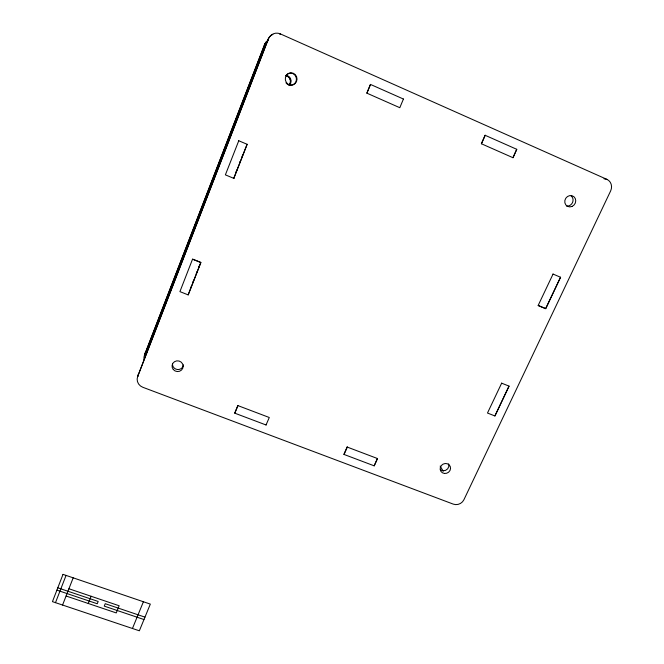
<?xml version="1.0" encoding="UTF-8"?>
<svg xmlns="http://www.w3.org/2000/svg" width="664" height="664" viewBox="0 0 664 664"><rect width="100%" height="100%" fill="white"/><g stroke="black" fill="none" stroke-linecap="round" stroke-linejoin="round"><path stroke-width="1" d="M137.672 376.488L268.306 39.093A9.744 9.221 83.8 0 1 280.357 33.897L606.913 179.363A9.097 8.317 -57.4 0 1 610.623 190.958L463.912 499.743A8.159 7.52 -26.5 0 1 453.263 504.117L142.793 387.27A8.673 8.292 14.5 0 1 137.672 376.488L268.306 39.093M144.055 359.382A8.001 7.694 16.6 0 1 144.445 355.414L145.242 352.908A7.926 7.619 16.9 0 0 144.785 354.85M144.445 355.414L264.728 44.48A8.922 8.458 83.2 0 1 267.376 40.819M55.485 602.655L66.068 575.406M238.766 140.743L225.378 174.856L233.836 178.384L247.174 144.312L238.666 140.71M62.565 605.037L73.181 577.829M190.352 288.716L191.099 286.823M192.942 282.1L193.68 280.216M196.27 273.601L197.009 271.717M198.86 266.994L199.598 265.102M236.035 172.001L236.791 170.067M239.438 163.311L240.194 161.377M242.086 156.546L242.841 154.612M188.128 294.874L200.835 262.404L192.577 259.093L179.919 291.629L188.227 294.907L200.885 262.554L192.635 259.242M247.074 144.271L233.736 178.342L233.67 177.761M88.262 603.485L91.117 596.272M132.451 628.484L143.399 601.75M234.807 413.182L237.936 405.613M366.926 93.176L370.529 84.444M266.032 424.985L269.285 417.498L237.845 405.579L234.716 413.149L266.123 425.01M403.43 99.036L399.803 107.701L366.827 93.134L370.429 84.403L403.446 99.044M344.052 454.458L347.313 447.096M481.45 143.773L485.193 135.315M374.139 465.829L377.426 458.525M512.932 157.692L516.708 149.3M501.66 383.169L487.484 413.033L494.962 415.979L509.08 386.141L501.569 383.136M553.054 274.066L538.122 305.548L545.625 308.677L560.499 277.237M494.871 415.946L508.989 386.108M264.728 44.48L264.313 45.111A8.831 8.375 83.2 0 1 268.156 40.678M279.909 34.47L280.357 33.897M603.966 178.782L606.913 179.363M66.085 596.006L116.25 612.922L119.147 605.759L68.915 588.752M144.968 617.138L105.227 603.701L104.256 606.124L143.98 619.537M57.801 587.814L98.172 601.459L97.251 603.759L56.905 590.138M538.255 305.473L545.758 308.611L560.59 277.27L552.963 274.033M440.166 466.078L443.195 471.174M233.769 177.794L233.836 178.384M144.544 355.597A7.943 7.636 16.8 0 1 145.009 353.655L264.438 44.92A8.856 8.4 83.2 0 1 267.061 41.292M285.976 75.671A5.603 5.353 85.4 0 1 289.546 84.643M285.786 75.762A5.578 5.337 85.4 0 1 289.338 84.71M137.838 376.521A8.607 8.234 14.7 0 1 138.336 374.421M267.957 39.616A9.661 9.147 83.7 0 1 272.887 34.412M183.438 364.835A5.519 5.329 12.2 0 1 177.396 369.508A5.519 5.329 12.2 0 1 172.474 363.598M285.993 75.455A6.1 5.818 86.2 0 1 294.542 74.708A6.1 5.818 86.2 0 1 294.567 83.697A6.1 5.818 86.2 0 1 286.01 82.875M571.223 195.996A5.768 5.329 -57.1 0 1 572.492 202.62A5.768 5.329 -57.1 0 1 566.525 206.064M448.615 463.862A5.254 4.88 -27.5 0 1 440.464 469.863M286.433 75.455A5.644 5.387 85.5 0 1 289.031 85.54M63.014 574.368L52.448 601.642L139.349 630.8L150.33 604.107L63.014 574.368M347.114 447.03L343.861 454.384L374.222 465.854L377.517 458.55L347.114 447.03M485.102 135.273L481.358 143.739L513.023 157.725L516.799 149.334L485.102 135.273M571.994 206.462A5.81 5.362 -57 0 0 573.904 196.702A5.81 5.362 -57 0 0 564.865 200.487A5.81 5.362 -57 0 0 571.994 206.462M444.465 473.457A5.287 4.914 -27.4 0 0 450.242 466.485A5.287 4.914 -27.4 0 0 441.344 465.53A5.287 4.914 -27.4 0 0 444.465 473.457M173.287 369.516A5.561 5.362 12 0 0 182.791 368.18A5.561 5.362 12 0 0 176.715 360.876A5.561 5.362 12 0 0 173.287 369.516M286.491 75.223A6.15 5.868 86.3 0 0 290.4 85.075A6.15 5.868 86.3 0 0 296.576 76.65A6.15 5.868 86.3 0 0 286.491 75.223"/></g></svg>
